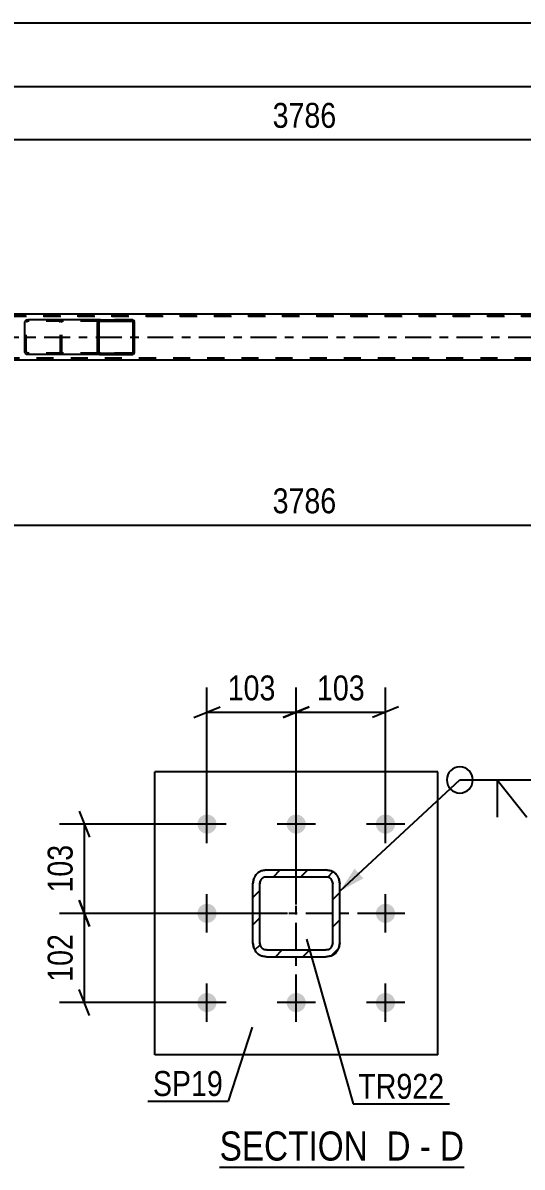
# Model space of a CAD drawing. Header units: millimetres. Extents: x 0 to 841, y 0 to 594.
# Drawn here: x 81.7 to 139, y 145.2 to 276.7 of the extents above; entities that cross this region are included whole.
import ezdxf

# ---------------------------------------------------------------- set-up
doc = ezdxf.new("R2010")
doc.units = ezdxf.units.MM
doc.linetypes.add('DXK_LINE_DOT2', pattern=[3.9198, 1.9599, -1.9599])
doc.linetypes.add('DXK_LINE_DOT3', pattern=[5.9187, 2.979, -0.9799, 0.9799, -0.9799])
doc.styles.add('Arial', font='ARIAL.TTF', dxfattribs={"height": 0.2})
doc.styles.add('Arial Narrow', font='ARIALN.TTF', dxfattribs={"height": 0.2})

# ---------------------------------------------------------------- blocks, each defined once
blk = doc.blocks.new('Unknown-814521909-14 - 6501')
at = {"color": 6, "linetype": 'Continuous'}
blk.add_line((104.24, 145.23), (132.31, 145.23), dxfattribs=at)
at = {"color": 0, "linetype": 'Continuous'}
for points in [[(122.35, 145.98), (122.35, 149.48), (104.24, 149.48), (104.24, 145.98)], [(126.17, 145.98), (126.17, 149.48), (123.4, 149.48), (123.4, 145.98)], [(128.49, 145.98), (128.49, 149.48), (127.22, 149.48), (127.22, 145.98)], [(132.31, 145.98), (132.31, 149.48), (129.54, 149.48), (129.54, 145.98)]]:
    blk.add_wipeout(points, dxfattribs=at)
at = {"color": 7, "linetype": 'Continuous', "style": 'Arial Narrow'}
for s, p in [('SECTION ', (104.24, 145.98)), ('D', (123.4, 145.98)), ('D', (129.54, 145.98)), ('-', (127.22, 145.98))]:
    blk.add_text(s, height=3.34, dxfattribs=at).set_placement(p)
blk = doc.blocks.new('Part-814521909-2860 - 2731')
at = {"color": 2, "linetype": 'Continuous'}
for p, q in [((165.12, 243.21), (72.27, 243.21)), ((165.12, 237.93), (72.27, 237.93))]:
    blk.add_line(p, q, dxfattribs=at)
at = {"color": 7, "linetype": 'DXK_LINE_DOT2'}
for p, q in [((736.61, 242.97), (72.27, 242.97)), ((72.27, 242.97), (735.87, 242.97)), ((735.87, 238.17), (72.27, 238.17)), ((736.61, 237.93), (72.27, 237.93))]:
    blk.add_line(p, q, dxfattribs=at)
at = {"color": 7, "linetype": 'DXK_LINE_DOT3'}
blk.add_line((72.27, 240.57), (736.27, 240.57), dxfattribs=at)
blk = doc.blocks.new('Part-814521909-2925 - 2731')
at = {"linetype": 'Continuous'}
h = blk.add_hatch(dxfattribs=at)
h.set_pattern_fill('', scale=0.7, style=0, pattern_type=0)
h.set_pattern_definition([(45, (94.4498, 242.3705), (-1.57154, 1.57154), [])])
h.paths.add_polyline_path([(94.48, 242.25), (94.45, 242.37), (94.38, 242.47), (94.27, 242.54), (94.14, 242.57), (90.56, 242.57), (90.43, 242.54), (90.32, 242.47), (90.24, 242.37), (90.22, 242.25), (90.22, 238.89), (90.24, 238.77), (90.32, 238.66), (90.43, 238.59), (90.56, 238.57), (94.14, 238.57), (94.27, 238.59), (94.38, 238.66), (94.45, 238.77), (94.48, 238.89)])
h.paths.add_polyline_path([(94.29, 238.83), (94.26, 238.77), (94.2, 238.74), (94.14, 238.73), (90.56, 238.73), (90.49, 238.74), (90.44, 238.77), (90.4, 238.83), (90.39, 238.89), (90.39, 242.25), (90.4, 242.31), (90.44, 242.36), (90.49, 242.4), (90.56, 242.41), (94.14, 242.41), (94.2, 242.4), (94.26, 242.36), (94.29, 242.31), (94.31, 242.25), (94.31, 238.89)])
at = {"color": 2, "linetype": 'Continuous'}
for p, q in [((81.87, 242.25), (81.9, 242.37)), ((81.87, 238.89), (81.87, 242.25)), ((82.08, 242.54), (82.21, 242.57)), ((90.56, 242.57), (82.21, 242.57)), ((90.24, 242.37), (90.22, 242.25)), ((90.22, 238.89), (90.22, 242.25)), ((90.39, 242.25), (90.4, 242.31)), ((90.39, 238.89), (90.39, 242.25)), ((90.4, 242.31), (90.44, 242.36)), ((90.56, 242.57), (90.43, 242.54)), ((90.44, 242.36), (90.49, 242.4)), ((90.49, 242.4), (90.56, 242.41)), ((90.56, 242.57), (94.14, 242.57)), ((90.56, 242.41), (94.14, 242.41)), ((94.27, 242.54), (94.14, 242.57)), ((94.14, 242.41), (94.2, 242.4)), ((94.2, 242.4), (94.26, 242.36)), ((94.26, 242.36), (94.29, 242.31)), ((94.29, 242.31), (94.31, 242.25)), ((94.31, 238.89), (94.31, 242.25)), ((94.48, 242.25), (94.45, 242.37)), ((94.48, 238.89), (94.48, 242.25)), ((81.9, 238.77), (81.87, 238.89)), ((82.21, 238.57), (82.08, 238.59)), ((90.56, 238.57), (82.21, 238.57)), ((90.22, 238.89), (90.24, 238.77)), ((90.4, 238.83), (90.39, 238.89)), ((90.44, 238.77), (90.4, 238.83)), ((90.43, 238.59), (90.56, 238.57)), ((90.49, 238.74), (90.44, 238.77)), ((90.56, 238.73), (90.49, 238.74)), ((90.56, 238.73), (94.14, 238.73)), ((90.56, 238.57), (94.14, 238.57)), ((94.2, 238.74), (94.14, 238.73)), ((94.14, 238.57), (94.27, 238.59)), ((94.26, 238.77), (94.2, 238.74)), ((94.29, 238.83), (94.26, 238.77)), ((94.31, 238.89), (94.29, 238.83)), ((94.45, 238.77), (94.48, 238.89))]:
    blk.add_line(p, q, dxfattribs=at)
at = {"color": 7, "linetype": 'DXK_LINE_DOT2'}
for p, q in [((82.05, 242.31), (82.04, 242.25)), ((82.04, 238.89), (82.04, 242.25)), ((82.09, 242.36), (82.05, 242.31)), ((82.15, 242.4), (82.09, 242.36)), ((82.21, 242.41), (82.15, 242.4)), ((94.14, 242.41), (82.21, 242.41)), ((85.79, 242.57), (85.92, 242.54)), ((85.85, 242.4), (85.79, 242.41)), ((85.91, 242.36), (85.85, 242.4)), ((85.94, 242.31), (85.91, 242.36)), ((85.96, 242.25), (85.94, 242.31)), ((85.96, 238.89), (85.96, 242.25)), ((86.1, 242.37), (86.13, 242.25)), ((86.13, 238.89), (86.13, 242.25)), ((94.14, 242.57), (90.56, 242.57)), ((82.04, 238.89), (82.05, 238.83)), ((82.05, 238.83), (82.09, 238.77)), ((82.09, 238.77), (82.15, 238.74)), ((82.15, 238.74), (82.21, 238.73)), ((94.14, 238.73), (82.21, 238.73)), ((85.79, 238.73), (85.85, 238.74)), ((85.92, 238.59), (85.79, 238.57)), ((85.85, 238.74), (85.91, 238.77)), ((85.91, 238.77), (85.94, 238.83)), ((85.94, 238.83), (85.96, 238.89)), ((86.13, 238.89), (86.1, 238.77)), ((94.14, 238.57), (90.56, 238.57))]:
    blk.add_line(p, q, dxfattribs=at)
at = {"color": 2, "linetype": 'Continuous'}
for centre, start, end in [((82.2, 242.23), 110.7583, 155.6801), ((90.55, 242.23), 110.7584, 155.6801), ((94.15, 242.23), 24.3199, 69.2416), ((82.2, 238.9), 204.3199, 249.2417), ((90.55, 238.9), 204.3199, 249.2416), ((94.15, 238.9), 290.7584, 335.6801)]:
    blk.add_arc(centre, 0.331, start, end, dxfattribs=at)
at = {"color": 7, "linetype": 'DXK_LINE_DOT2'}
for centre, start, end in [((85.8, 242.23), 24.3199, 69.2417), ((85.8, 238.9), 290.7583, 335.6801)]:
    blk.add_arc(centre, 0.331, start, end, dxfattribs=at)
blk = doc.blocks.new('Bolt-814521909-6539 - 6501')
at = {"linetype": 'Continuous'}
for points in [[(102.79, 183.53, -1), (102.79, 185.73, -1)], [(113.04, 183.53, -1), (113.04, 185.73, -1)], [(123.29, 183.53, -1), (123.29, 185.73, -1)], [(102.79, 173.28, -1), (102.79, 175.48, -1)], [(123.29, 173.28, -1), (123.29, 175.48, -1)], [(102.79, 163.03, -1), (102.79, 165.23, -1)], [(113.04, 163.03, -1), (113.04, 165.23, -1)], [(123.29, 163.03, -1), (123.29, 165.23, -1)]]:
    blk.add_hatch(color=1, dxfattribs=at).paths.add_polyline_path(points)
at = {"color": 1, "linetype": 'Continuous'}
for p, q in [((102.79, 182.43), (102.79, 186.83)), ((113.04, 182.43), (113.04, 186.83)), ((123.29, 182.43), (123.29, 186.83)), ((104.99, 184.63), (100.59, 184.63)), ((115.24, 184.63), (110.84, 184.63)), ((125.49, 184.63), (121.09, 184.63)), ((102.79, 172.18), (102.79, 176.58)), ((123.29, 172.18), (123.29, 176.58)), ((104.99, 174.38), (100.59, 174.38)), ((125.49, 174.38), (121.09, 174.38)), ((102.79, 161.93), (102.79, 166.33)), ((113.04, 161.93), (113.04, 166.33)), ((123.29, 161.93), (123.29, 166.33)), ((104.99, 164.13), (100.59, 164.13)), ((115.24, 164.13), (110.84, 164.13)), ((125.49, 164.13), (121.09, 164.13))]:
    blk.add_line(p, q, dxfattribs=at)
blk = doc.blocks.new('Part-814521909-6546 - 6501')
at = {"linetype": 'Continuous'}
h = blk.add_hatch(dxfattribs=at)
h.set_pattern_fill('', scale=0.7, style=0, pattern_type=0)
h.set_pattern_definition([(45, (117.0507, 169.5047), (-1.57154, 1.57154), [])])
h.paths.add_polyline_path([(116.44, 169.38), (117.05, 169.5), (117.57, 169.85), (117.92, 170.37), (118.04, 170.98), (118.04, 177.78), (117.92, 178.4), (117.57, 178.91), (117.05, 179.26), (116.44, 179.38), (109.64, 179.38), (109.03, 179.26), (108.51, 178.91), (108.16, 178.4), (108.04, 177.78), (108.04, 170.98), (108.16, 170.37), (108.51, 169.85), (109.03, 169.5), (109.64, 169.38)])
h.paths.add_polyline_path([(109.64, 170.18), (109.33, 170.24), (109.07, 170.42), (108.9, 170.68), (108.84, 170.98), (108.84, 177.78), (108.9, 178.09), (109.07, 178.35), (109.33, 178.52), (109.64, 178.58), (116.44, 178.58), (116.74, 178.52), (117, 178.35), (117.18, 178.09), (117.24, 177.78), (117.24, 170.98), (117.18, 170.68), (117, 170.42), (116.74, 170.24), (116.44, 170.18)])
at = {"color": 7, "linetype": 'DXK_LINE_DOT3'}
for p, q in [((113.04, 164.38), (113.04, 184.38)), ((123.04, 174.38), (103.04, 174.38))]:
    blk.add_line(p, q, dxfattribs=at)
at = {"color": 7, "linetype": 'DXK_LINE_DOT2'}
for p, q in [((109.03, 179.26), (109.64, 179.38)), ((109.64, 179.38), (116.44, 179.38)), ((116.44, 179.38), (117.05, 179.26)), ((108.04, 177.78), (108.16, 178.4)), ((108.04, 170.98), (108.04, 177.78)), ((108.9, 178.09), (108.84, 177.78)), ((108.84, 170.98), (108.84, 177.78)), ((109.64, 178.58), (109.33, 178.52)), ((109.64, 178.58), (116.44, 178.58)), ((116.74, 178.52), (116.44, 178.58)), ((117.24, 177.78), (117.18, 178.09)), ((117.24, 170.98), (117.24, 177.78)), ((117.92, 178.4), (118.04, 177.78)), ((118.04, 170.98), (118.04, 177.78)), ((108.16, 170.37), (108.04, 170.98)), ((108.84, 170.98), (108.9, 170.68)), ((117.18, 170.68), (117.24, 170.98)), ((118.04, 170.98), (117.92, 170.37)), ((109.33, 170.24), (109.64, 170.18)), ((109.64, 170.18), (116.44, 170.18)), ((116.44, 170.18), (116.74, 170.24)), ((109.64, 169.38), (109.03, 169.5)), ((109.64, 169.38), (116.44, 169.38)), ((117.05, 169.5), (116.44, 169.38))]:
    blk.add_line(p, q, dxfattribs=at)
at = {"color": 2, "linetype": 'Continuous'}
for p, q in [((109.64, 179.38), (109.03, 179.26)), ((109.64, 179.38), (116.44, 179.38)), ((117.05, 179.26), (116.44, 179.38)), ((108.16, 178.4), (108.04, 177.78)), ((108.04, 170.98), (108.04, 177.78)), ((108.84, 177.78), (108.9, 178.09)), ((108.84, 170.98), (108.84, 177.78)), ((109.33, 178.52), (109.64, 178.58)), ((109.64, 178.58), (116.44, 178.58)), ((116.44, 178.58), (116.74, 178.52)), ((117.18, 178.09), (117.24, 177.78)), ((117.24, 170.98), (117.24, 177.78)), ((118.04, 177.78), (117.92, 178.4)), ((118.04, 170.98), (118.04, 177.78)), ((108.04, 170.98), (108.16, 170.37)), ((108.9, 170.68), (108.84, 170.98)), ((117.24, 170.98), (117.18, 170.68)), ((117.92, 170.37), (118.04, 170.98)), ((109.64, 170.18), (109.33, 170.24)), ((109.64, 170.18), (116.44, 170.18)), ((116.74, 170.24), (116.44, 170.18)), ((109.03, 169.5), (109.64, 169.38)), ((109.64, 169.38), (116.44, 169.38)), ((116.44, 169.38), (117.05, 169.5))]:
    blk.add_line(p, q, dxfattribs=at)
at = {"color": 7, "linetype": 'DXK_LINE_DOT2'}
for centre, radius, start, end in [((109.64, 177.78), 1.6, 112.5, 157.5), ((116.44, 177.78), 1.6, 22.5, 67.5), ((109.64, 177.78), 0.8, 112.5, 157.5), ((116.44, 177.78), 0.8, 22.5, 67.5), ((109.64, 170.98), 1.6, 202.5, 247.5), ((109.64, 170.98), 0.8, 202.5, 247.5), ((116.44, 170.98), 0.8, 292.5, 337.5), ((116.44, 170.98), 1.6, 292.5, 337.5)]:
    blk.add_arc(centre, radius, start, end, dxfattribs=at)
at = {"color": 2, "linetype": 'Continuous'}
for centre, radius, start, end in [((109.64, 177.78), 1.6, 112.5, 157.5), ((116.44, 177.78), 1.6, 22.5, 67.5), ((109.64, 177.78), 0.8, 112.5, 157.5), ((116.44, 177.78), 0.8, 22.5, 67.5), ((109.64, 170.98), 1.6, 202.5, 247.5), ((109.64, 170.98), 0.8, 202.5, 247.5), ((116.44, 170.98), 0.8, 292.5, 337.5), ((116.44, 170.98), 1.6, 292.5, 337.5)]:
    blk.add_arc(centre, radius, start, end, dxfattribs=at)
blk = doc.blocks.new('Part-814521909-6647 - 6501')
at = {"color": 2, "linetype": 'Continuous'}
for p, q in [((129.29, 190.63), (96.79, 190.63)), ((96.79, 158.13), (96.79, 190.63)), ((129.29, 158.13), (129.29, 190.63)), ((129.29, 158.13), (96.79, 158.13))]:
    blk.add_line(p, q, dxfattribs=at)
blk = doc.blocks.new('StraightDimension-814521909-3132 - 2731')
at = {"color": 7, "linetype": 'Continuous'}
blk.add_line((62.05, 269.34), (737.28, 269.34), dxfattribs=at)
blk = doc.blocks.new('StraightDimension-814521909-3166 - 2731')
at = {"color": 7, "linetype": 'Continuous'}
blk.add_line((61.41, 276.66), (737.91, 276.66), dxfattribs=at)
blk = doc.blocks.new('StraightDimension-814521909-10607 - 2731')
at = {"color": 7, "linetype": 'Continuous'}
for p, q in [((62.05, 244.21), (62.05, 266.11)), ((165.92, 252.61), (165.92, 266.11)), ((63.55, 263.86), (60.55, 262.66)), ((62.05, 263.26), (165.92, 263.26)), ((164.42, 262.66), (167.42, 263.86))]:
    blk.add_line(p, q, dxfattribs=at)
at = {"color": 0}
blk.add_wipeout([(118.24, 264.01), (118.24, 268.21), (109.73, 268.21), (109.73, 264.01)], dxfattribs=at)
at = {"color": 3, "style": 'Arial Narrow'}
blk.add_text('3786', height=2.863, dxfattribs=at).set_placement((110.33, 264.61))
blk = doc.blocks.new('StraightDimension-814521909-10647 - 2731')
at = {"color": 7, "linetype": 'Continuous'}
for p, q in [((62.05, 236.93), (62.05, 215.85)), ((165.92, 228.53), (165.92, 210.37)), ((63.55, 219.58), (60.55, 218.38)), ((164.42, 218.38), (167.42, 219.58)), ((62.05, 218.98), (165.92, 218.98))]:
    blk.add_line(p, q, dxfattribs=at)
at = {"color": 0}
blk.add_wipeout([(118.24, 219.73), (118.24, 223.93), (109.73, 223.93), (109.73, 219.73)], dxfattribs=at)
at = {"color": 3, "style": 'Arial Narrow'}
blk.add_text('3786', height=2.863, dxfattribs=at).set_placement((110.33, 220.33))
at = {"color": 0, "linetype": 'Continuous'}
for points in [[(61.45, 218.28), (57.25, 218.28), (57.25, 215.25), (61.45, 215.25)], [(165.32, 218.28), (161.12, 218.28), (161.12, 209.77), (165.32, 209.77)]]:
    blk.add_wipeout(points, dxfattribs=at)
at = {"color": 3, "linetype": 'Continuous', "style": 'Arial Narrow'}
for s, height, p in [('0', 2.86, (60.85, 215.85)), ('3786', 2.863, (164.72, 210.37))]:
    blk.add_text(s, height=height, rotation=90.0002, dxfattribs=at).set_placement(p)
blk = doc.blocks.new('StraightDimension-814521909-6667 - 6501')
at = {"color": 7, "linetype": 'Continuous'}
for p, q in [((88.11, 175.88), (89.31, 172.88)), ((112.04, 174.38), (85.86, 174.38)), ((88.71, 164.13), (88.71, 174.38)), ((89.31, 162.63), (88.11, 165.63)), ((101.79, 164.13), (85.86, 164.13))]:
    blk.add_line(p, q, dxfattribs=at)
at = {"color": 0}
blk.add_wipeout([(87.96, 172.6), (83.76, 172.6), (83.76, 165.92), (87.96, 165.92)], dxfattribs=at)
at = {"color": 3, "style": 'Arial Narrow'}
blk.add_text('102', height=2.863, rotation=90.0002, dxfattribs=at).set_placement((87.36, 166.52))
blk = doc.blocks.new('StraightDimension-814521909-6684 - 6501')
at = {"color": 7, "linetype": 'Continuous'}
for p, q in [((88.11, 186.13), (89.31, 183.13)), ((101.79, 184.63), (85.86, 184.63)), ((88.71, 174.38), (88.71, 184.63)), ((89.31, 172.88), (88.11, 175.88)), ((112.04, 174.38), (85.86, 174.38))]:
    blk.add_line(p, q, dxfattribs=at)
at = {"color": 0}
blk.add_wipeout([(87.96, 182.85), (83.76, 182.85), (83.76, 176.17), (87.96, 176.17)], dxfattribs=at)
at = {"color": 3, "style": 'Arial Narrow'}
blk.add_text('103', height=2.863, rotation=90.0002, dxfattribs=at).set_placement((87.36, 176.77))
blk = doc.blocks.new('StraightDimension-814521909-6702 - 6501')
at = {"color": 7, "linetype": 'Continuous'}
for p, q in [((102.79, 185.63), (102.79, 200.34)), ((113.04, 175.38), (113.04, 200.34)), ((101.29, 196.89), (104.29, 198.09)), ((102.79, 197.49), (113.04, 197.49)), ((114.54, 198.09), (111.54, 196.89))]:
    blk.add_line(p, q, dxfattribs=at)
at = {"color": 0}
blk.add_wipeout([(111.26, 198.24), (111.26, 202.44), (104.57, 202.44), (104.57, 198.24)], dxfattribs=at)
at = {"color": 3, "style": 'Arial Narrow'}
blk.add_text('103', height=2.863, dxfattribs=at).set_placement((105.17, 198.84))
blk = doc.blocks.new('StraightDimension-814521909-6719 - 6501')
at = {"color": 7, "linetype": 'Continuous'}
for p, q in [((113.04, 175.38), (113.04, 200.34)), ((123.29, 185.63), (123.29, 200.34)), ((111.54, 196.89), (114.54, 198.09)), ((113.04, 197.49), (123.29, 197.49)), ((124.79, 198.09), (121.79, 196.89))]:
    blk.add_line(p, q, dxfattribs=at)
at = {"color": 0}
blk.add_wipeout([(121.51, 198.24), (121.51, 202.44), (114.82, 202.44), (114.82, 198.24)], dxfattribs=at)
at = {"color": 3, "style": 'Arial Narrow'}
blk.add_text('103', height=2.863, dxfattribs=at).set_placement((115.42, 198.84))
blk = doc.blocks.new('Mark-814521909-6643 - 6501')
at = {"color": 0}
blk.add_wipeout([(104.62, 153.4), (104.62, 156.4), (96.58, 156.4), (96.58, 153.4)], dxfattribs=at)
blk.add_wipeout([(104.62, 153.4), (104.62, 156.4), (96.58, 156.4), (96.58, 153.4)], dxfattribs=at)
at = {"color": 30, "linetype": 'Continuous'}
for p in [(107.97, 161.3), (95.98, 152.8)]:
    blk.add_line(p, (105.22, 152.8), dxfattribs=at)
at = {"color": 3, "style": 'Arial Narrow'}
blk.add_text('SP19', height=2.863, dxfattribs=at).set_placement((96.58, 153.4))
blk = doc.blocks.new('Mark-814521909-6542 - 6501')
at = {"color": 0}
blk.add_wipeout([(130.03, 153.08), (130.03, 156.08), (120.17, 156.08), (120.17, 153.08)], dxfattribs=at)
blk.add_wipeout([(130.03, 153.08), (130.03, 156.08), (120.17, 156.08), (120.17, 153.08)], dxfattribs=at)
at = {"color": 30, "linetype": 'Continuous'}
for p, q in [((114.2, 171.41), (119.57, 152.48)), ((119.57, 152.48), (130.63, 152.48))]:
    blk.add_line(p, q, dxfattribs=at)
at = {"color": 3, "style": 'Arial Narrow'}
blk.add_text('TR922', height=2.863, dxfattribs=at).set_placement((120.17, 153.08))
blk = doc.blocks.new('WeldMark-814521909-6736 - 6501')
at = {"linetype": 'Continuous'}
blk.add_hatch(color=30, dxfattribs=at).paths.add_polyline_path([(120.75, 178.4), (118.04, 176.91), (119.73, 179.5)])
at = {"color": 30, "linetype": 'Continuous'}
for p, q in [((118.04, 176.91), (131.82, 189.7)), ((131.82, 189.7), (140.82, 189.7))]:
    blk.add_line(p, q, dxfattribs=at)
at = {"color": 3, "linetype": 'Continuous'}
for q in [(139.53, 185.41), (136.1, 185.41)]:
    blk.add_line((136.1, 189.7), q, dxfattribs=at)
for start, end in [(90, 270), (270, 90)]:
    blk.add_arc((131.82, 189.7), 1.5, start, end, dxfattribs=at)
at = {"color": 0, "linetype": 'Continuous'}
blk.add_wipeout([(152.19, 188.8), (152.19, 191.8), (144.42, 191.8), (144.42, 188.8)], dxfattribs=at)
blk.add_wipeout([(152.19, 188.8), (152.19, 191.8), (144.42, 191.8), (144.42, 188.8)], dxfattribs=at)
at = {"color": 3, "linetype": 'Continuous'}
for q in [(145.1, 193.98), (145.1, 185.41)]:
    blk.add_line((140.82, 189.7), q, dxfattribs=at)
at = {"color": 3, "linetype": 'Continuous', "style": 'Arial'}
blk.add_text('TYP', height=2.865, dxfattribs=at).set_placement((144.42, 188.8))

msp = doc.modelspace()

# ---------------------------------------------------------------- block references
for name in ['StraightDimension-814521909-3132 - 2731', 'Part-814521909-2860 - 2731', 'Part-814521909-2925 - 2731', 'StraightDimension-814521909-10647 - 2731', 'Part-814521909-6647 - 6501', 'Bolt-814521909-6539 - 6501', 'Part-814521909-6546 - 6501', 'Unknown-814521909-14 - 6501']:
    msp.add_blockref(name, (0, 0))

# ---------------------------------------------------------------- next in the draw order: block references
for name in ['StraightDimension-814521909-3166 - 2731', 'StraightDimension-814521909-6667 - 6501', 'Mark-814521909-6542 - 6501', 'Mark-814521909-6643 - 6501']:
    msp.add_blockref(name, (0, 0))

# ---------------------------------------------------------------- next in the draw order: block references
for name in ['StraightDimension-814521909-10607 - 2731', 'StraightDimension-814521909-6684 - 6501']:
    msp.add_blockref(name, (0, 0))

# ---------------------------------------------------------------- next in the draw order: block references
msp.add_blockref('StraightDimension-814521909-6702 - 6501', (0, 0))

# ---------------------------------------------------------------- next in the draw order: block references
msp.add_blockref('StraightDimension-814521909-6719 - 6501', (0, 0))

# ---------------------------------------------------------------- next in the draw order: block references
msp.add_blockref('WeldMark-814521909-6736 - 6501', (0, 0))

doc.saveas('drawing.dxf')
